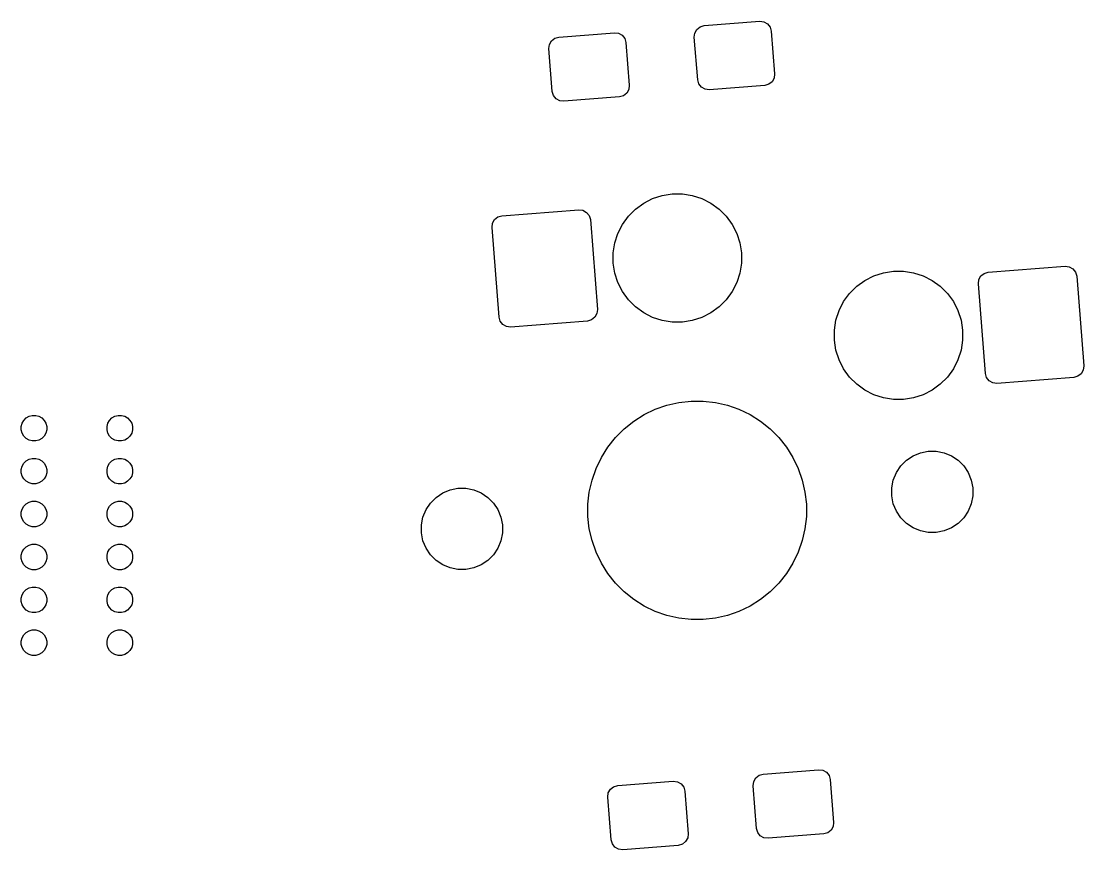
# Model space of a CAD drawing. Extents: x -173 to 103, y -39 to 58.
# Drawn here: x -15.76 to 9.01, y -7.91 to 11.4 of the extents above; entities that cross this region are included whole.
import ezdxf

# ---------------------------------------------------------------- set-up
doc = ezdxf.new("R2010")
doc.units = 0
doc.layers.add('BLACK', color=7, linetype='CONTINUOUS')

msp = doc.modelspace()

# ---------------------------------------------------------------- linework, layer by layer
at = {"layer": 'BLACK', "linetype": 'CONTINUOUS'}
for p, q in [((0.164096, 11.297702), (1.460089, 11.399698)), ((1.460089, 11.399698), (1.556958, 11.388233)), ((-0.054053, 11.125727), (-0.006391, 11.210835)), ((-0.006391, 11.210835), (0.070213, 11.271224)), ((0.070213, 11.271224), (0.164096, 11.297702)), ((1.556958, 11.388233), (1.642066, 11.340571)), ((1.642066, 11.340571), (1.702455, 11.263967)), ((1.702455, 11.263967), (1.728933, 11.170084)), ((1.728933, 11.170084), (1.807392, 10.173167)), ((-3.443569, 10.858967), (-3.395907, 10.944075)), ((-3.395907, 10.944075), (-3.319303, 11.004464)), ((-3.319303, 11.004464), (-3.22542, 11.030942)), ((-3.22542, 11.030942), (-1.929427, 11.132938)), ((-1.929427, 11.132938), (-1.832558, 11.121473)), ((-1.832558, 11.121473), (-1.74745, 11.073811)), ((-1.74745, 11.073811), (-1.687061, 10.997207)), ((-1.687061, 10.997207), (-1.660583, 10.903324)), ((-1.660583, 10.903324), (-1.582124, 9.906407)), ((-0.065518, 11.028857), (-0.054053, 11.125727)), ((0.012941, 10.03194), (-0.065518, 11.028857)), ((-3.455034, 10.762097), (-3.443569, 10.858967)), ((-3.376575, 9.76518), (-3.455034, 10.762097)), ((1.807392, 10.173167), (1.795927, 10.076297)), ((0.039419, 9.938057), (0.012941, 10.03194)), ((0.099808, 9.861453), (0.039419, 9.938057)), ((1.671661, 9.9308), (1.577778, 9.904322)), ((1.748265, 9.991189), (1.671661, 9.9308)), ((1.795927, 10.076297), (1.748265, 9.991189)), ((-3.350097, 9.671297), (-3.376575, 9.76518)), ((-3.289708, 9.594693), (-3.350097, 9.671297)), ((-1.717855, 9.66404), (-1.811738, 9.637562)), ((-1.641251, 9.724429), (-1.717855, 9.66404)), ((-1.593589, 9.809537), (-1.641251, 9.724429)), ((-1.582124, 9.906407), (-1.593589, 9.809537)), ((0.184916, 9.813791), (0.099808, 9.861453)), ((0.281785, 9.802326), (0.184916, 9.813791)), ((1.577778, 9.904322), (0.281785, 9.802326)), ((-3.2046, 9.547031), (-3.289708, 9.594693)), ((-3.107731, 9.535566), (-3.2046, 9.547031)), ((-1.811738, 9.637562), (-3.107731, 9.535566)), ((-1.246657, 7.160772), (-1.036934, 7.267631)), ((-1.036934, 7.267631), (-0.813077, 7.340367)), ((-0.813077, 7.340367), (-0.580598, 7.377188)), ((-0.580598, 7.377188), (-0.34522, 7.377188)), ((-0.34522, 7.377188), (-0.112741, 7.340367)), ((-0.112741, 7.340367), (0.111116, 7.267631)), ((0.111116, 7.267631), (0.320839, 7.160772)), ((-4.552574, 6.863968), (-2.758123, 7.005195)), ((-2.758123, 7.005195), (-2.661254, 6.99373)), ((-2.661254, 6.99373), (-2.576146, 6.946067)), ((-2.576146, 6.946067), (-2.515757, 6.869463)), ((-1.603518, 6.855984), (-1.437081, 7.022421)), ((-1.437081, 7.022421), (-1.246657, 7.160772)), ((0.320839, 7.160772), (0.511263, 7.022421)), ((0.511263, 7.022421), (0.6777, 6.855984)), ((-4.782189, 6.595124), (-4.770724, 6.691993)), ((-4.770724, 6.691993), (-4.723061, 6.777101)), ((-4.723061, 6.777101), (-4.646457, 6.837491)), ((-4.646457, 6.837491), (-4.552574, 6.863968)), ((-2.515757, 6.869463), (-2.489279, 6.77558)), ((-2.489279, 6.77558), (-2.324515, 4.682054)), ((-1.741869, 6.66556), (-1.603518, 6.855984)), ((0.6777, 6.855984), (0.816051, 6.66556)), ((-4.617425, 4.501598), (-4.782189, 6.595124)), ((-1.921464, 6.23198), (-1.848728, 6.455837)), ((-1.848728, 6.455837), (-1.741869, 6.66556)), ((0.816051, 6.66556), (0.92291, 6.455837)), ((0.92291, 6.455837), (0.995646, 6.23198)), ((-1.958285, 5.999501), (-1.921464, 6.23198)), ((0.995646, 6.23198), (1.032467, 5.999501)), ((-1.958285, 5.764123), (-1.958285, 5.999501)), ((1.032467, 5.999501), (1.032467, 5.764123)), ((-1.921464, 5.531644), (-1.958285, 5.764123)), ((1.032467, 5.764123), (0.995646, 5.531644)), ((-1.848728, 5.307787), (-1.921464, 5.531644)), ((0.995646, 5.531644), (0.92291, 5.307787)), ((3.91054, 5.35985), (4.120263, 5.466709)), ((4.120263, 5.466709), (4.34412, 5.539445)), ((4.34412, 5.539445), (4.576599, 5.576266)), ((4.576599, 5.576266), (4.811977, 5.576266)), ((4.811977, 5.576266), (5.044456, 5.539445)), ((5.044456, 5.539445), (5.268313, 5.466709)), ((5.268313, 5.466709), (5.478036, 5.35985)), ((6.56736, 5.377517), (6.615023, 5.462625)), ((6.615023, 5.462625), (6.691627, 5.523015)), ((6.691627, 5.523015), (6.78551, 5.549492)), ((6.78551, 5.549492), (8.579961, 5.690719)), ((8.579961, 5.690719), (8.67683, 5.679254)), ((8.67683, 5.679254), (8.761938, 5.631591)), ((8.761938, 5.631591), (8.822327, 5.554987)), ((8.822327, 5.554987), (8.848805, 5.461104)), ((8.848805, 5.461104), (9.013569, 3.367578)), ((-1.741869, 5.098064), (-1.848728, 5.307787)), ((0.92291, 5.307787), (0.816051, 5.098064)), ((3.553679, 5.055062), (3.720116, 5.221499)), ((3.720116, 5.221499), (3.91054, 5.35985)), ((5.478036, 5.35985), (5.66846, 5.221499)), ((5.66846, 5.221499), (5.834897, 5.055062)), ((6.555895, 5.280648), (6.56736, 5.377517)), ((6.720659, 3.187122), (6.555895, 5.280648)), ((-1.603518, 4.90764), (-1.741869, 5.098064)), ((0.816051, 5.098064), (0.6777, 4.90764)), ((3.415328, 4.864638), (3.553679, 5.055062)), ((5.834897, 5.055062), (5.973248, 4.864638)), ((-1.437081, 4.741203), (-1.603518, 4.90764)), ((-1.246657, 4.602852), (-1.437081, 4.741203)), ((0.511263, 4.741203), (0.320839, 4.602852)), ((0.6777, 4.90764), (0.511263, 4.741203)), ((3.308469, 4.654915), (3.415328, 4.864638)), ((5.973248, 4.864638), (6.080107, 4.654915)), ((-4.590947, 4.407715), (-4.617425, 4.501598)), ((-2.383643, 4.500077), (-2.460247, 4.439687)), ((-2.33598, 4.585185), (-2.383643, 4.500077)), ((-2.324515, 4.682054), (-2.33598, 4.585185)), ((-1.036934, 4.495993), (-1.246657, 4.602852)), ((-0.813077, 4.423257), (-1.036934, 4.495993)), ((0.111116, 4.495993), (-0.112741, 4.423257)), ((0.320839, 4.602852), (0.111116, 4.495993)), ((3.235733, 4.431058), (3.308469, 4.654915)), ((6.080107, 4.654915), (6.152843, 4.431058)), ((-4.530558, 4.331111), (-4.590947, 4.407715)), ((-4.44545, 4.283448), (-4.530558, 4.331111)), ((-4.348581, 4.271983), (-4.44545, 4.283448)), ((-2.55413, 4.41321), (-4.348581, 4.271983)), ((-2.460247, 4.439687), (-2.55413, 4.41321)), ((-0.580598, 4.386436), (-0.813077, 4.423257)), ((-0.34522, 4.386436), (-0.580598, 4.386436)), ((-0.112741, 4.423257), (-0.34522, 4.386436)), ((3.198912, 4.198579), (3.235733, 4.431058)), ((6.152843, 4.431058), (6.189664, 4.198579)), ((3.198912, 3.963201), (3.198912, 4.198579)), ((6.189664, 4.198579), (6.189664, 3.963201)), ((3.235733, 3.730722), (3.198912, 3.963201)), ((3.308469, 3.506865), (3.235733, 3.730722)), ((6.152843, 3.730722), (6.080107, 3.506865)), ((6.189664, 3.963201), (6.152843, 3.730722)), ((3.415328, 3.297142), (3.308469, 3.506865)), ((6.080107, 3.506865), (5.973248, 3.297142)), ((3.553679, 3.106718), (3.415328, 3.297142)), ((5.973248, 3.297142), (5.834897, 3.106718)), ((9.002104, 3.270709), (8.954441, 3.185601)), ((9.013569, 3.367578), (9.002104, 3.270709)), ((3.720116, 2.940281), (3.553679, 3.106718)), ((5.834897, 3.106718), (5.66846, 2.940281)), ((6.747137, 3.093239), (6.720659, 3.187122)), ((6.807526, 3.016635), (6.747137, 3.093239)), ((6.892634, 2.968972), (6.807526, 3.016635)), ((8.783954, 3.098734), (6.989503, 2.957507)), ((8.877837, 3.125211), (8.783954, 3.098734)), ((8.954441, 3.185601), (8.877837, 3.125211)), ((3.91054, 2.80193), (3.720116, 2.940281)), ((4.120263, 2.695071), (3.91054, 2.80193)), ((5.478036, 2.80193), (5.268313, 2.695071)), ((5.66846, 2.940281), (5.478036, 2.80193)), ((6.989503, 2.957507), (6.892634, 2.968972)), ((-0.705931, 2.450339), (-0.427141, 2.513971)), ((-0.427141, 2.513971), (-0.14298, 2.545988)), ((-0.14298, 2.545988), (0.14298, 2.545988)), ((0.14298, 2.545988), (0.427141, 2.513971)), ((0.427141, 2.513971), (0.705931, 2.450339)), ((4.34412, 2.622335), (4.120263, 2.695071)), ((4.576599, 2.585514), (4.34412, 2.622335)), ((4.811977, 2.585514), (4.576599, 2.585514)), ((5.044456, 2.622335), (4.811977, 2.585514)), ((5.268313, 2.695071), (5.044456, 2.622335)), ((-1.475612, 2.07968), (-1.233483, 2.23182)), ((-1.233483, 2.23182), (-0.975843, 2.355893)), ((-0.975843, 2.355893), (-0.705931, 2.450339)), ((0.705931, 2.450339), (0.975843, 2.355893)), ((0.975843, 2.355893), (1.233483, 2.23182)), ((1.233483, 2.23182), (1.475612, 2.07968)), ((-15.758012, 1.953916), (-15.737743, 2.029563)), ((-15.737743, 2.029563), (-15.698585, 2.097386)), ((-15.698585, 2.097386), (-15.643207, 2.152764)), ((-15.643207, 2.152764), (-15.575384, 2.191922)), ((-15.575384, 2.191922), (-15.499737, 2.212191)), ((-15.499737, 2.212191), (-15.421421, 2.212191)), ((-15.421421, 2.212191), (-15.345774, 2.191922)), ((-15.345774, 2.191922), (-15.277951, 2.152764)), ((-15.277951, 2.152764), (-15.222573, 2.097386)), ((-15.222573, 2.097386), (-15.183415, 2.029563)), ((-15.183415, 2.029563), (-15.163146, 1.953916)), ((-13.758058, 1.953801), (-13.737789, 2.029448)), ((-13.737789, 2.029448), (-13.698631, 2.097271)), ((-13.698631, 2.097271), (-13.643253, 2.152649)), ((-13.643253, 2.152649), (-13.57543, 2.191807)), ((-13.57543, 2.191807), (-13.499783, 2.212076)), ((-13.499783, 2.212076), (-13.421467, 2.212076)), ((-13.421467, 2.212076), (-13.34582, 2.191807)), ((-13.34582, 2.191807), (-13.277997, 2.152649)), ((-13.277997, 2.152649), (-13.222619, 2.097271)), ((-13.222619, 2.097271), (-13.183461, 2.029448)), ((-13.183461, 2.029448), (-13.163192, 1.953801)), ((-1.699184, 1.901388), (-1.475612, 2.07968)), ((1.475612, 2.07968), (1.699184, 1.901388)), ((-15.758012, 1.8756), (-15.758012, 1.953916)), ((-15.737743, 1.799953), (-15.758012, 1.8756)), ((-15.698585, 1.73213), (-15.737743, 1.799953)), ((-15.183415, 1.799953), (-15.222573, 1.73213)), ((-15.163146, 1.8756), (-15.183415, 1.799953)), ((-15.163146, 1.953916), (-15.163146, 1.8756)), ((-13.758058, 1.875485), (-13.758058, 1.953801)), ((-13.737789, 1.799838), (-13.758058, 1.875485)), ((-13.698631, 1.732015), (-13.737789, 1.799838)), ((-13.183461, 1.799838), (-13.222619, 1.732015)), ((-13.163192, 1.875485), (-13.183461, 1.799838)), ((-13.163192, 1.953801), (-13.163192, 1.875485)), ((-1.901388, 1.699184), (-1.699184, 1.901388)), ((1.699184, 1.901388), (1.901388, 1.699184)), ((-15.643207, 1.676752), (-15.698585, 1.73213)), ((-15.575384, 1.637594), (-15.643207, 1.676752)), ((-15.499737, 1.617325), (-15.575384, 1.637594)), ((-15.421421, 1.617325), (-15.499737, 1.617325)), ((-15.345774, 1.637594), (-15.421421, 1.617325)), ((-15.277951, 1.676752), (-15.345774, 1.637594)), ((-15.222573, 1.73213), (-15.277951, 1.676752)), ((-13.643253, 1.676637), (-13.698631, 1.732015)), ((-13.57543, 1.637479), (-13.643253, 1.676637)), ((-13.499783, 1.61721), (-13.57543, 1.637479)), ((-13.421467, 1.61721), (-13.499783, 1.61721)), ((-13.34582, 1.637479), (-13.421467, 1.61721)), ((-13.277997, 1.676637), (-13.34582, 1.637479)), ((-13.222619, 1.732015), (-13.277997, 1.676637)), ((-2.07968, 1.475612), (-1.901388, 1.699184)), ((1.901388, 1.699184), (2.07968, 1.475612)), ((-2.23182, 1.233483), (-2.07968, 1.475612)), ((2.07968, 1.475612), (2.23182, 1.233483)), ((4.880371, 1.165885), (5.035218, 1.26935)), ((5.035218, 1.26935), (5.207275, 1.340618)), ((5.207275, 1.340618), (5.389929, 1.37695)), ((5.389929, 1.37695), (5.576161, 1.37695)), ((5.576161, 1.37695), (5.758815, 1.340618)), ((5.758815, 1.340618), (5.930872, 1.26935)), ((5.930872, 1.26935), (6.085719, 1.165885)), ((-15.758012, 0.953916), (-15.737743, 1.029563)), ((-15.737743, 1.029563), (-15.698585, 1.097386)), ((-15.698585, 1.097386), (-15.643207, 1.152764)), ((-15.643207, 1.152764), (-15.575384, 1.191922)), ((-15.575384, 1.191922), (-15.499737, 1.212191)), ((-15.499737, 1.212191), (-15.421421, 1.212191)), ((-15.421421, 1.212191), (-15.345774, 1.191922)), ((-15.345774, 1.191922), (-15.277951, 1.152764)), ((-15.277951, 1.152764), (-15.222573, 1.097386)), ((-15.222573, 1.097386), (-15.183415, 1.029563)), ((-15.183415, 1.029563), (-15.163146, 0.953916)), ((-13.758058, 0.953801), (-13.737789, 1.029448)), ((-13.737789, 1.029448), (-13.698631, 1.097271)), ((-13.698631, 1.097271), (-13.643253, 1.152649)), ((-13.643253, 1.152649), (-13.57543, 1.191807)), ((-13.57543, 1.191807), (-13.499783, 1.212076)), ((-13.499783, 1.212076), (-13.421467, 1.212076)), ((-13.421467, 1.212076), (-13.34582, 1.191807)), ((-13.34582, 1.191807), (-13.277997, 1.152649)), ((-13.277997, 1.152649), (-13.222619, 1.097271)), ((-13.222619, 1.097271), (-13.183461, 1.029448)), ((-13.183461, 1.029448), (-13.163192, 0.953801)), ((-2.355893, 0.975843), (-2.23182, 1.233483)), ((2.23182, 1.233483), (2.355893, 0.975843)), ((4.64522, 0.879352), (4.748685, 1.034199)), ((4.748685, 1.034199), (4.880371, 1.165885)), ((6.085719, 1.165885), (6.217405, 1.034199)), ((6.217405, 1.034199), (6.32087, 0.879352)), ((-15.758012, 0.8756), (-15.758012, 0.953916)), ((-15.737743, 0.799953), (-15.758012, 0.8756)), ((-15.698585, 0.73213), (-15.737743, 0.799953)), ((-15.183415, 0.799953), (-15.222573, 0.73213)), ((-15.163146, 0.8756), (-15.183415, 0.799953)), ((-15.163146, 0.953916), (-15.163146, 0.8756)), ((-13.758058, 0.875485), (-13.758058, 0.953801)), ((-13.737789, 0.799838), (-13.758058, 0.875485)), ((-13.698631, 0.732015), (-13.737789, 0.799838)), ((-13.183461, 0.799838), (-13.222619, 0.732015)), ((-13.163192, 0.875485), (-13.183461, 0.799838)), ((-13.163192, 0.953801), (-13.163192, 0.875485)), ((-2.450339, 0.705931), (-2.355893, 0.975843)), ((2.355893, 0.975843), (2.450339, 0.705931)), ((4.573952, 0.707295), (4.64522, 0.879352)), ((6.32087, 0.879352), (6.392138, 0.707295)), ((-15.643207, 0.676752), (-15.698585, 0.73213)), ((-15.575384, 0.637594), (-15.643207, 0.676752)), ((-15.499737, 0.617325), (-15.575384, 0.637594)), ((-15.421421, 0.617325), (-15.499737, 0.617325)), ((-15.345774, 0.637594), (-15.421421, 0.617325)), ((-15.277951, 0.676752), (-15.345774, 0.637594)), ((-15.222573, 0.73213), (-15.277951, 0.676752)), ((-13.643253, 0.676637), (-13.698631, 0.732015)), ((-13.57543, 0.637479), (-13.643253, 0.676637)), ((-13.499783, 0.61721), (-13.57543, 0.637479)), ((-13.421467, 0.61721), (-13.499783, 0.61721)), ((-13.34582, 0.637479), (-13.421467, 0.61721)), ((-13.277997, 0.676637), (-13.34582, 0.637479)), ((-13.222619, 0.732015), (-13.277997, 0.676637)), ((-5.758815, 0.477568), (-5.576161, 0.5139)), ((-5.576161, 0.5139), (-5.389929, 0.5139)), ((-5.389929, 0.5139), (-5.207275, 0.477568)), ((-2.513971, 0.427141), (-2.450339, 0.705931)), ((2.450339, 0.705931), (2.513971, 0.427141)), ((4.53762, 0.524641), (4.573952, 0.707295)), ((4.53762, 0.338409), (4.53762, 0.524641)), ((6.392138, 0.707295), (6.42847, 0.524641)), ((6.42847, 0.524641), (6.42847, 0.338409)), ((-6.217405, 0.171149), (-6.085719, 0.302835)), ((-6.085719, 0.302835), (-5.930872, 0.4063)), ((-5.930872, 0.4063), (-5.758815, 0.477568)), ((-5.207275, 0.477568), (-5.035218, 0.4063)), ((-5.035218, 0.4063), (-4.880371, 0.302835)), ((-4.880371, 0.302835), (-4.748685, 0.171149)), ((-2.545988, 0.14298), (-2.513971, 0.427141)), ((2.513971, 0.427141), (2.545988, 0.14298)), ((4.573952, 0.155755), (4.53762, 0.338409)), ((6.42847, 0.338409), (6.392138, 0.155755)), ((-15.758012, -0.046084), (-15.737743, 0.029563)), ((-15.737743, 0.029563), (-15.698585, 0.097386)), ((-15.698585, 0.097386), (-15.643207, 0.152764)), ((-15.643207, 0.152764), (-15.575384, 0.191922)), ((-15.575384, 0.191922), (-15.499737, 0.212191)), ((-15.499737, 0.212191), (-15.421421, 0.212191)), ((-15.421421, 0.212191), (-15.345774, 0.191922)), ((-15.345774, 0.191922), (-15.277951, 0.152764)), ((-15.277951, 0.152764), (-15.222573, 0.097386)), ((-15.222573, 0.097386), (-15.183415, 0.029563)), ((-15.183415, 0.029563), (-15.163146, -0.046084)), ((-13.758058, -0.046199), (-13.737789, 0.029448)), ((-13.737789, 0.029448), (-13.698631, 0.097271)), ((-13.698631, 0.097271), (-13.643253, 0.152649)), ((-13.643253, 0.152649), (-13.57543, 0.191807)), ((-13.57543, 0.191807), (-13.499783, 0.212076)), ((-13.499783, 0.212076), (-13.421467, 0.212076)), ((-13.421467, 0.212076), (-13.34582, 0.191807)), ((-13.34582, 0.191807), (-13.277997, 0.152649)), ((-13.277997, 0.152649), (-13.222619, 0.097271)), ((-13.222619, 0.097271), (-13.183461, 0.029448)), ((-13.183461, 0.029448), (-13.163192, -0.046199)), ((-6.392138, -0.155755), (-6.32087, 0.016302)), ((-6.32087, 0.016302), (-6.217405, 0.171149)), ((-4.748685, 0.171149), (-4.64522, 0.016302)), ((-4.64522, 0.016302), (-4.573952, -0.155755)), ((-2.545988, -0.14298), (-2.545988, 0.14298)), ((2.545988, 0.14298), (2.545988, -0.14298)), ((4.64522, -0.016302), (4.573952, 0.155755)), ((6.392138, 0.155755), (6.32087, -0.016302)), ((-15.758012, -0.1244), (-15.758012, -0.046084)), ((-15.737743, -0.200047), (-15.758012, -0.1244)), ((-15.698585, -0.26787), (-15.737743, -0.200047)), ((-15.183415, -0.200047), (-15.222573, -0.26787)), ((-15.163146, -0.1244), (-15.183415, -0.200047)), ((-15.163146, -0.046084), (-15.163146, -0.1244)), ((-13.758058, -0.124515), (-13.758058, -0.046199)), ((-13.737789, -0.200162), (-13.758058, -0.124515)), ((-13.698631, -0.267985), (-13.737789, -0.200162)), ((-13.183461, -0.200162), (-13.222619, -0.267985)), ((-13.163192, -0.124515), (-13.183461, -0.200162)), ((-13.163192, -0.046199), (-13.163192, -0.124515)), ((-6.42847, -0.338409), (-6.392138, -0.155755)), ((-4.573952, -0.155755), (-4.53762, -0.338409)), ((-2.513971, -0.427141), (-2.545988, -0.14298)), ((2.545988, -0.14298), (2.513971, -0.427141)), ((4.748685, -0.171149), (4.64522, -0.016302)), ((4.880371, -0.302835), (4.748685, -0.171149)), ((6.217405, -0.171149), (6.085719, -0.302835)), ((6.32087, -0.016302), (6.217405, -0.171149)), ((-15.643207, -0.323248), (-15.698585, -0.26787)), ((-15.575384, -0.362406), (-15.643207, -0.323248)), ((-15.499737, -0.382675), (-15.575384, -0.362406)), ((-15.421421, -0.382675), (-15.499737, -0.382675)), ((-15.345774, -0.362406), (-15.421421, -0.382675)), ((-15.277951, -0.323248), (-15.345774, -0.362406)), ((-15.222573, -0.26787), (-15.277951, -0.323248)), ((-13.643253, -0.323363), (-13.698631, -0.267985)), ((-13.57543, -0.362521), (-13.643253, -0.323363)), ((-13.499783, -0.38279), (-13.57543, -0.362521)), ((-13.421467, -0.38279), (-13.499783, -0.38279)), ((-13.34582, -0.362521), (-13.421467, -0.38279)), ((-13.277997, -0.323363), (-13.34582, -0.362521)), ((-13.222619, -0.267985), (-13.277997, -0.323363)), ((-6.42847, -0.524641), (-6.42847, -0.338409)), ((-4.53762, -0.338409), (-4.53762, -0.524641)), ((-2.450339, -0.705931), (-2.513971, -0.427141)), ((2.513971, -0.427141), (2.450339, -0.705931)), ((5.035218, -0.4063), (4.880371, -0.302835)), ((5.207275, -0.477568), (5.035218, -0.4063)), ((5.389929, -0.5139), (5.207275, -0.477568)), ((5.758815, -0.477568), (5.576161, -0.5139)), ((5.930872, -0.4063), (5.758815, -0.477568)), ((6.085719, -0.302835), (5.930872, -0.4063)), ((-6.392138, -0.707295), (-6.42847, -0.524641)), ((-6.32087, -0.879352), (-6.392138, -0.707295)), ((-4.573952, -0.707295), (-4.64522, -0.879352)), ((-4.53762, -0.524641), (-4.573952, -0.707295)), ((-2.355893, -0.975843), (-2.450339, -0.705931)), ((2.450339, -0.705931), (2.355893, -0.975843)), ((5.576161, -0.5139), (5.389929, -0.5139)), ((-15.758012, -1.046084), (-15.737743, -0.970437)), ((-15.737743, -0.970437), (-15.698585, -0.902614)), ((-15.698585, -0.902614), (-15.643207, -0.847236)), ((-15.643207, -0.847236), (-15.575384, -0.808078)), ((-15.575384, -0.808078), (-15.499737, -0.787809)), ((-15.499737, -0.787809), (-15.421421, -0.787809)), ((-15.421421, -0.787809), (-15.345774, -0.808078)), ((-15.345774, -0.808078), (-15.277951, -0.847236)), ((-15.277951, -0.847236), (-15.222573, -0.902614)), ((-15.222573, -0.902614), (-15.183415, -0.970437)), ((-15.183415, -0.970437), (-15.163146, -1.046084)), ((-13.758058, -1.046199), (-13.737789, -0.970552)), ((-13.737789, -0.970552), (-13.698631, -0.902729)), ((-13.698631, -0.902729), (-13.643253, -0.847351)), ((-13.643253, -0.847351), (-13.57543, -0.808193)), ((-13.57543, -0.808193), (-13.499783, -0.787924)), ((-13.499783, -0.787924), (-13.421467, -0.787924)), ((-13.421467, -0.787924), (-13.34582, -0.808193)), ((-13.34582, -0.808193), (-13.277997, -0.847351)), ((-13.277997, -0.847351), (-13.222619, -0.902729)), ((-13.222619, -0.902729), (-13.183461, -0.970552)), ((-13.183461, -0.970552), (-13.163192, -1.046199)), ((-6.217405, -1.034199), (-6.32087, -0.879352)), ((-4.64522, -0.879352), (-4.748685, -1.034199)), ((-2.23182, -1.233483), (-2.355893, -0.975843)), ((2.355893, -0.975843), (2.23182, -1.233483)), ((-15.758012, -1.1244), (-15.758012, -1.046084)), ((-15.737743, -1.200047), (-15.758012, -1.1244)), ((-15.698585, -1.26787), (-15.737743, -1.200047)), ((-15.183415, -1.200047), (-15.222573, -1.26787)), ((-15.163146, -1.1244), (-15.183415, -1.200047)), ((-15.163146, -1.046084), (-15.163146, -1.1244)), ((-13.758058, -1.124515), (-13.758058, -1.046199)), ((-13.737789, -1.200162), (-13.758058, -1.124515)), ((-13.698631, -1.267985), (-13.737789, -1.200162)), ((-13.183461, -1.200162), (-13.222619, -1.267985)), ((-13.163192, -1.124515), (-13.183461, -1.200162)), ((-13.163192, -1.046199), (-13.163192, -1.124515)), ((-6.085719, -1.165885), (-6.217405, -1.034199)), ((-5.930872, -1.26935), (-6.085719, -1.165885)), ((-4.880371, -1.165885), (-5.035218, -1.26935)), ((-4.748685, -1.034199), (-4.880371, -1.165885)), ((-2.07968, -1.475612), (-2.23182, -1.233483)), ((2.23182, -1.233483), (2.07968, -1.475612)), ((-15.643207, -1.323248), (-15.698585, -1.26787)), ((-15.575384, -1.362406), (-15.643207, -1.323248)), ((-15.499737, -1.382675), (-15.575384, -1.362406)), ((-15.421421, -1.382675), (-15.499737, -1.382675)), ((-15.345774, -1.362406), (-15.421421, -1.382675)), ((-15.277951, -1.323248), (-15.345774, -1.362406)), ((-15.222573, -1.26787), (-15.277951, -1.323248)), ((-13.643253, -1.323363), (-13.698631, -1.267985)), ((-13.57543, -1.362521), (-13.643253, -1.323363)), ((-13.499783, -1.38279), (-13.57543, -1.362521)), ((-13.421467, -1.38279), (-13.499783, -1.38279)), ((-13.34582, -1.362521), (-13.421467, -1.38279)), ((-13.277997, -1.323363), (-13.34582, -1.362521)), ((-13.222619, -1.267985), (-13.277997, -1.323363)), ((-5.758815, -1.340618), (-5.930872, -1.26935)), ((-5.576161, -1.37695), (-5.758815, -1.340618)), ((-5.389929, -1.37695), (-5.576161, -1.37695)), ((-5.207275, -1.340618), (-5.389929, -1.37695)), ((-5.035218, -1.26935), (-5.207275, -1.340618)), ((-1.901388, -1.699184), (-2.07968, -1.475612)), ((2.07968, -1.475612), (1.901388, -1.699184)), ((-1.699184, -1.901388), (-1.901388, -1.699184)), ((1.901388, -1.699184), (1.699184, -1.901388)), ((-15.758012, -2.046084), (-15.737743, -1.970437)), ((-15.737743, -1.970437), (-15.698585, -1.902614)), ((-15.698585, -1.902614), (-15.643207, -1.847236)), ((-15.643207, -1.847236), (-15.575384, -1.808078)), ((-15.575384, -1.808078), (-15.499737, -1.787809)), ((-15.499737, -1.787809), (-15.421421, -1.787809)), ((-15.421421, -1.787809), (-15.345774, -1.808078)), ((-15.345774, -1.808078), (-15.277951, -1.847236)), ((-15.277951, -1.847236), (-15.222573, -1.902614)), ((-15.222573, -1.902614), (-15.183415, -1.970437)), ((-15.183415, -1.970437), (-15.163146, -2.046084)), ((-13.758058, -2.046199), (-13.737789, -1.970552)), ((-13.737789, -1.970552), (-13.698631, -1.902729)), ((-13.698631, -1.902729), (-13.643253, -1.847351)), ((-13.643253, -1.847351), (-13.57543, -1.808193)), ((-13.57543, -1.808193), (-13.499783, -1.787924)), ((-13.499783, -1.787924), (-13.421467, -1.787924)), ((-13.421467, -1.787924), (-13.34582, -1.808193)), ((-13.34582, -1.808193), (-13.277997, -1.847351)), ((-13.277997, -1.847351), (-13.222619, -1.902729)), ((-13.222619, -1.902729), (-13.183461, -1.970552)), ((-13.183461, -1.970552), (-13.163192, -2.046199)), ((-1.475612, -2.07968), (-1.699184, -1.901388)), ((1.699184, -1.901388), (1.475612, -2.07968)), ((-15.758012, -2.1244), (-15.758012, -2.046084)), ((-15.737743, -2.200047), (-15.758012, -2.1244)), ((-15.698585, -2.26787), (-15.737743, -2.200047)), ((-15.183415, -2.200047), (-15.222573, -2.26787)), ((-15.163146, -2.1244), (-15.183415, -2.200047)), ((-15.163146, -2.046084), (-15.163146, -2.1244)), ((-13.758058, -2.124515), (-13.758058, -2.046199)), ((-13.737789, -2.200162), (-13.758058, -2.124515)), ((-13.698631, -2.267985), (-13.737789, -2.200162)), ((-13.183461, -2.200162), (-13.222619, -2.267985)), ((-13.163192, -2.124515), (-13.183461, -2.200162)), ((-13.163192, -2.046199), (-13.163192, -2.124515)), ((-1.233483, -2.23182), (-1.475612, -2.07968)), ((1.475612, -2.07968), (1.233483, -2.23182)), ((-15.643207, -2.323248), (-15.698585, -2.26787)), ((-15.575384, -2.362406), (-15.643207, -2.323248)), ((-15.499737, -2.382675), (-15.575384, -2.362406)), ((-15.421421, -2.382675), (-15.499737, -2.382675)), ((-15.345774, -2.362406), (-15.421421, -2.382675)), ((-15.277951, -2.323248), (-15.345774, -2.362406)), ((-15.222573, -2.26787), (-15.277951, -2.323248)), ((-13.643253, -2.323363), (-13.698631, -2.267985)), ((-13.57543, -2.362521), (-13.643253, -2.323363)), ((-13.499783, -2.38279), (-13.57543, -2.362521)), ((-13.421467, -2.38279), (-13.499783, -2.38279)), ((-13.34582, -2.362521), (-13.421467, -2.38279)), ((-13.277997, -2.323363), (-13.34582, -2.362521)), ((-13.222619, -2.267985), (-13.277997, -2.323363)), ((-0.975843, -2.355893), (-1.233483, -2.23182)), ((-0.705931, -2.450339), (-0.975843, -2.355893)), ((-0.427141, -2.513971), (-0.705931, -2.450339)), ((0.705931, -2.450339), (0.427141, -2.513971)), ((0.975843, -2.355893), (0.705931, -2.450339)), ((1.233483, -2.23182), (0.975843, -2.355893)), ((-0.14298, -2.545988), (-0.427141, -2.513971)), ((0.14298, -2.545988), (-0.14298, -2.545988)), ((0.427141, -2.513971), (0.14298, -2.545988)), ((-15.758012, -3.046084), (-15.737743, -2.970437)), ((-15.737743, -2.970437), (-15.698585, -2.902614)), ((-15.698585, -2.902614), (-15.643207, -2.847236)), ((-15.643207, -2.847236), (-15.575384, -2.808078)), ((-15.575384, -2.808078), (-15.499737, -2.787809)), ((-15.499737, -2.787809), (-15.421421, -2.787809)), ((-15.421421, -2.787809), (-15.345774, -2.808078)), ((-15.345774, -2.808078), (-15.277951, -2.847236)), ((-15.277951, -2.847236), (-15.222573, -2.902614)), ((-15.222573, -2.902614), (-15.183415, -2.970437)), ((-15.183415, -2.970437), (-15.163146, -3.046084)), ((-13.758058, -3.046199), (-13.737789, -2.970552)), ((-13.737789, -2.970552), (-13.698631, -2.902729)), ((-13.698631, -2.902729), (-13.643253, -2.847351)), ((-13.643253, -2.847351), (-13.57543, -2.808193)), ((-13.57543, -2.808193), (-13.499783, -2.787924)), ((-13.499783, -2.787924), (-13.421467, -2.787924)), ((-13.421467, -2.787924), (-13.34582, -2.808193)), ((-13.34582, -2.808193), (-13.277997, -2.847351)), ((-13.277997, -2.847351), (-13.222619, -2.902729)), ((-13.222619, -2.902729), (-13.183461, -2.970552)), ((-13.183461, -2.970552), (-13.163192, -3.046199)), ((-15.758012, -3.1244), (-15.758012, -3.046084)), ((-15.737743, -3.200047), (-15.758012, -3.1244)), ((-15.698585, -3.26787), (-15.737743, -3.200047)), ((-15.183415, -3.200047), (-15.222573, -3.26787)), ((-15.163146, -3.1244), (-15.183415, -3.200047)), ((-15.163146, -3.046084), (-15.163146, -3.1244)), ((-13.758058, -3.124515), (-13.758058, -3.046199)), ((-13.737789, -3.200162), (-13.758058, -3.124515)), ((-13.698631, -3.267985), (-13.737789, -3.200162)), ((-13.183461, -3.200162), (-13.222619, -3.267985)), ((-13.163192, -3.124515), (-13.183461, -3.200162)), ((-13.163192, -3.046199), (-13.163192, -3.124515)), ((-15.643207, -3.323248), (-15.698585, -3.26787)), ((-15.575384, -3.362406), (-15.643207, -3.323248)), ((-15.499737, -3.382675), (-15.575384, -3.362406)), ((-15.421421, -3.382675), (-15.499737, -3.382675)), ((-15.345774, -3.362406), (-15.421421, -3.382675)), ((-15.277951, -3.323248), (-15.345774, -3.362406)), ((-15.222573, -3.26787), (-15.277951, -3.323248)), ((-13.643253, -3.323363), (-13.698631, -3.267985)), ((-13.57543, -3.362521), (-13.643253, -3.323363)), ((-13.499783, -3.38279), (-13.57543, -3.362521)), ((-13.421467, -3.38279), (-13.499783, -3.38279)), ((-13.34582, -3.362521), (-13.421467, -3.38279)), ((-13.277997, -3.323363), (-13.34582, -3.362521)), ((-13.222619, -3.267985), (-13.277997, -3.323363)), ((1.36665, -6.235218), (1.443254, -6.174829)), ((1.443254, -6.174829), (1.537137, -6.148351)), ((1.537137, -6.148351), (2.83313, -6.046355)), ((2.83313, -6.046355), (2.929999, -6.05782)), ((2.929999, -6.05782), (3.015107, -6.105482)), ((3.015107, -6.105482), (3.075496, -6.182086)), ((3.075496, -6.182086), (3.101974, -6.275969)), ((-1.946262, -6.441589), (-1.852379, -6.415111)), ((-1.852379, -6.415111), (-0.556386, -6.313115)), ((-0.556386, -6.313115), (-0.459517, -6.32458)), ((-0.459517, -6.32458), (-0.374409, -6.372242)), ((-0.374409, -6.372242), (-0.31402, -6.448846)), ((1.307523, -6.417196), (1.318988, -6.320326)), ((1.385982, -7.414113), (1.307523, -6.417196)), ((1.318988, -6.320326), (1.36665, -6.235218)), ((3.101974, -6.275969), (3.180433, -7.272886)), ((-2.081993, -6.683956), (-2.070528, -6.587086)), ((-2.003534, -7.680873), (-2.081993, -6.683956)), ((-2.070528, -6.587086), (-2.022866, -6.501978)), ((-2.022866, -6.501978), (-1.946262, -6.441589)), ((-0.31402, -6.448846), (-0.287542, -6.542729)), ((-0.287542, -6.542729), (-0.209083, -7.539646)), ((1.41246, -7.507996), (1.385982, -7.414113)), ((3.168968, -7.369756), (3.121306, -7.454864)), ((3.180433, -7.272886), (3.168968, -7.369756)), ((-0.220548, -7.636516), (-0.26821, -7.721624)), ((-0.209083, -7.539646), (-0.220548, -7.636516)), ((1.472849, -7.5846), (1.41246, -7.507996)), ((1.557957, -7.632262), (1.472849, -7.5846)), ((1.654826, -7.643727), (1.557957, -7.632262)), ((2.950819, -7.541731), (1.654826, -7.643727)), ((3.044702, -7.515253), (2.950819, -7.541731)), ((3.121306, -7.454864), (3.044702, -7.515253)), ((-1.977056, -7.774756), (-2.003534, -7.680873)), ((-1.916667, -7.85136), (-1.977056, -7.774756)), ((-1.831559, -7.899022), (-1.916667, -7.85136)), ((-1.73469, -7.910487), (-1.831559, -7.899022)), ((-0.438697, -7.808491), (-1.73469, -7.910487)), ((-0.344814, -7.782013), (-0.438697, -7.808491)), ((-0.26821, -7.721624), (-0.344814, -7.782013))]:
    msp.add_line(p, q, dxfattribs=at)

doc.saveas('drawing.dxf')
